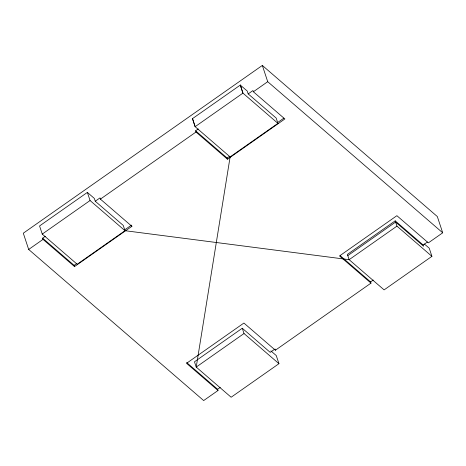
<?xml version="1.0" encoding="UTF-8"?>
<svg xmlns="http://www.w3.org/2000/svg" width="466" height="466" viewBox="0 0 466 466"><rect width="100%" height="100%" fill="white"/><g stroke="black" fill="none" stroke-linecap="round" stroke-linejoin="round"><path stroke-width="0.7" d="M230.122 156.908L195.126 126.688L192.505 118.62L240.316 85.068L247.242 91.051L248.186 93.899L276.181 118.073L277.928 123.356L230.122 156.908L196.215 367.08L231.142 397.242L278.948 363.69L276.262 355.564L270.874 350.915M218.018 390.491L186.546 363.311L243.91 323.049L275.389 350.228L370.988 283.13L339.516 255.951L396.886 215.688L428.359 242.868L442.7 232.802L437.324 216.544L262.335 65.438L23.3 233.198L28.676 249.456L203.665 400.562L218.018 390.491L217.616 389.273L186.685 362.56M87.375 192.4L90.06 200.531L124.993 230.693L123.245 225.41L95.245 201.23L94.307 198.388L87.375 192.4L39.569 225.952L42.255 234.083L77.187 264.245L124.993 230.693L349.139 259.684L384.112 289.887L431.924 256.335L429.233 248.203L424.386 244.021M42.255 234.083L90.06 200.531M131.494 225.101L131.895 226.319L74.525 266.581L43.029 239.384L42.627 238.161L45.301 236.285M95.245 201.23L99.992 197.899L100.4 199.122L131.895 226.319M248.186 93.899L252.968 90.544L253.37 91.761L284.866 118.958L227.501 159.221L196 132.024L195.598 130.806L198.254 128.942M28.676 249.456L43.029 239.384M100.4 199.122L196 132.024M253.37 91.761L267.711 81.696L262.335 65.438M74.525 266.581L74.123 265.364L76.488 263.704M124.393 230.082L130.899 225.515M227.501 159.221L227.093 158.003L229.464 156.343M277.369 122.721L283.87 118.154M395.203 220.849L347.391 254.401L349.139 259.684L396.95 226.132L395.203 220.849L423.175 245.005L427.421 242.023M242.273 328.245L194.468 361.797L196.215 367.08L244.021 333.528L242.273 328.245L270.204 352.366L274.451 349.383M347.799 255.618L395.605 222.066L423.577 246.223L423.145 244.924M217.616 389.273L220.272 387.409M370.988 283.13L370.587 281.913L373.243 280.049M267.711 81.696L442.7 232.802M277.928 123.356L242.932 93.136L240.316 85.068L242.932 93.136L195.126 126.688L192.505 118.62M396.95 226.132L431.924 256.335M195.598 130.806L227.093 158.003M340.197 255.671L370.587 281.913M244.021 333.528L278.948 363.69M42.627 238.161L74.123 265.364M274.981 349.011L275.389 350.228"/></g></svg>
